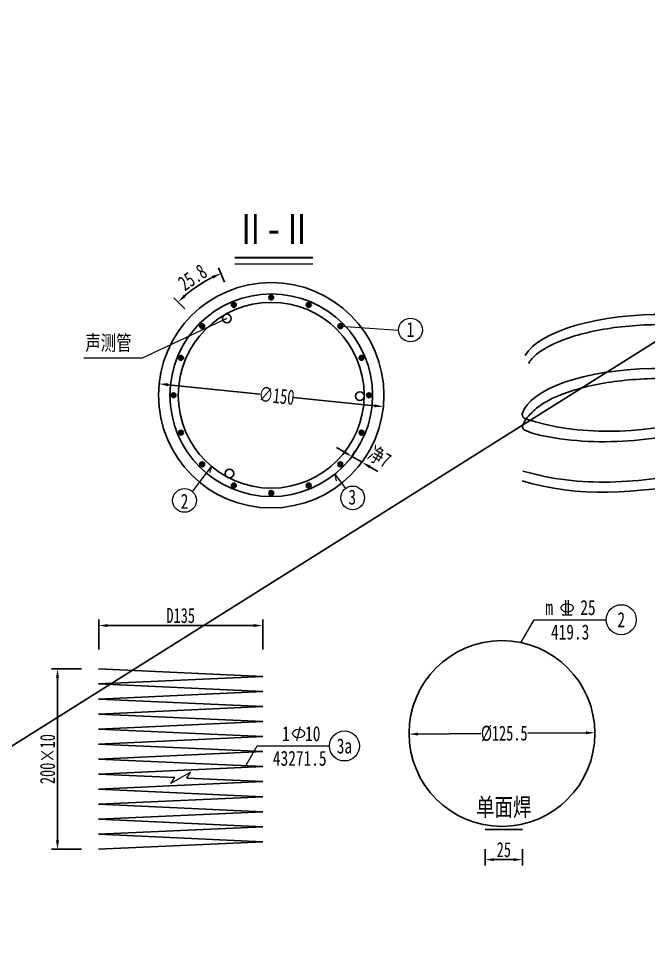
# Model space of a CAD drawing. Header units: millimetres. Extents: x 6150 to 57838, y -71710 to -30599.
# Drawn here: x 43998 to 48189, y -36794 to -30599 of the extents above; entities that cross this region are included whole.
import ezdxf
from ezdxf.enums import TextEntityAlignment as Align

# ---------------------------------------------------------------- set-up
doc = ezdxf.new("R2010")
doc.units = ezdxf.units.MM
doc.linetypes.add('HIDDEN', pattern=[9.525, 6.35, -3.175])
doc.layers.get('Defpoints').update_dxf_attribs({"color": 8, "lineweight": 15})
for name, color, linetype, lineweight in [('1', 1, 'Continuous', 30), ('工作线', 1, 'Continuous', 35), ('文字', 7, 'Continuous', 15), ('标注', 4, 'Continuous', 18), ('钢筋', 1, 'Continuous', 30)]:
    doc.layers.add(name, color=color, linetype=linetype, lineweight=lineweight)
doc.styles.get("Standard").update_dxf_attribs({"font": '仿宋_GB2312.ttf', "width": 0.7})
doc.styles.add('仿宋', font='仿宋_GB2312.ttf', dxfattribs={"width": 0.7})
doc.styles.add('标注', font='仿宋_GB2312.ttf', dxfattribs={"width": 0.7})
doc.styles.add('标题', font='仿宋_GB2312.ttf', dxfattribs={"width": 0.7, "height": 5})
doc.dimstyles.new('副本 1-150', dxfattribs={"dimscale": 0, "dimtxt": 2.5, "dimasz": 1.5, "dimexe": 1, "dimexo": 1, "dimgap": 0.4, "dimtad": 1, "dimdec": 0, "dimlfac": 0.1, "dimrnd": 0.1, "dimzin": 12, "dimdsep": 46, "dimtxsty": 'Standard', "dimcen": 2.5, "dimclrd": 256, "dimclre": 256, "dimclrt": 256, "dimadec": 4, "dimazin": 0, "dimtp": 2, "dimtm": 3, "dimtfac": 0.5, "dimtdec": 0, "dimtmove": 2, "dimatfit": 3, "dimfxl": 4, "dimfxlon": 1, "dimtvp": 0.7, "dimtolj": 1, "dimtzin": 12, "dimarcsym": 0})

# ---------------------------------------------------------------- blocks, each defined once
blk = doc.blocks.new('LXJFB')
at = {"linetype": 'Continuous'}
for p, q in [((19094.1, -55868.6), (19316.3, -55629.6)), ((19316.3, -55629.6), (19199.4, -55936.1)), ((19316.3, -55629), (20759.2, -55629))]:
    blk.add_line(p, q, dxfattribs=at)
at = {"layer": '钢筋'}
for points in [[(20054.4, -56239.4, 0.229407), (20063.9, -56173.1)], [(20044, -56579, 0.300739), (20046, -56494.3)]]:
    blk.add_lwpolyline(points, format="xyb", dxfattribs=at)
at = {"layer": '钢筋', "linetype": 'Continuous'}
blk.add_lwpolyline([(18216.6, -56529.5, 0.313269), (18235.6, -56562.5)], format="xyb", dxfattribs=at)
at = {"layer": '钢筋'}
for centre, start, end in [((19971.7, -56302.6), 318.24853, 345.70315), ((19968.1, -56627.5), 321.46464, 359.94925)]:
    blk.add_arc(centre, 76.8, start, end, dxfattribs=at)
at = {"layer": '钢筋', "linetype": 'Continuous'}
blk.add_arc((18241, -56615.4), 23, 158.52755, 241.68368, dxfattribs=at)
at = {"layer": '钢筋'}
for centre, major_axis, ratio, start_param, end_param in [((19142.6, -56214), (-927.9, 0), 0.372782, 3.260261, 6.073925), ((19142.6, -56573.1), (-931.6, 6.6), 0.370892, 3.390854, 6.17575)]:
    blk.add_ellipse(centre, major_axis=major_axis, ratio=ratio, start_param=start_param, end_param=end_param, dxfattribs=at)
for points, knots in [([(20046.1, -56321.6), (20059.5, -56269.1), (20040.1, -56214.6), (20016.3, -56174.3), (19996.7, -56152.4), (19943.9, -56109.8), (19910.6, -56089), (19791.2, -56030.4), (19685.9, -55997.2), (19446.5, -55950.8), (19312.5, -55937.6), (19042, -55933.8), (18905.6, -55943.2), (18657.3, -55982.8), (18545.4, -56013), (18397.2, -56075.3), (18348.1, -56103.7), (18287.5, -56153.5), (18269.1, -56174.3), (18256.9, -56194.6)], [3.166922, 3.166922, 3.166922, 3.166922, 3.358106, 3.358106, 3.574619, 3.574619, 3.791131, 3.791131, 4.232878, 4.232878, 4.674625, 4.674625, 5.116371, 5.116371, 5.558118, 5.558118, 5.857446, 5.857446, 6.063063, 6.063063, 6.063063, 6.063063]), ([(18235.6, -56562.5), (18602.7, -56683), (19227.9, -56643.9), (19917.7, -56442.5), (20054.4, -56239.4)], [0.268095, 0.268095, 0.268095, 0.268095, 15.250331, 24.937424, 24.937424, 24.937424, 24.937424]), ([(20044.9, -56627.6), (20045, -56589.1), (20039.2, -56572.2), (20016.3, -56533.4), (19996.7, -56511.5), (19943.9, -56468.9), (19910.6, -56448.2), (19791.2, -56389.5), (19685.9, -56356.3), (19446.5, -56309.9), (19312.5, -56296.7), (19042, -56292.9), (18905.6, -56302.3), (18657.3, -56341.9), (18545.4, -56372.1), (18397.2, -56434.4), (18348.1, -56462.8), (18283.5, -56515.9), (18263.3, -56540.1), (18241.2, -56563.2), (18229.9, -56580.7), (18219.5, -56607)], [3.182051, 3.182051, 3.182051, 3.182051, 3.358106, 3.358106, 3.574619, 3.574619, 3.791131, 3.791131, 4.232878, 4.232878, 4.674625, 4.674625, 5.116371, 5.116371, 5.558118, 5.558118, 5.857446, 5.857446, 6.096512, 6.096512, 6.249425, 6.249425, 6.249425, 6.249425]), ([(18230.1, -56635.7), (18269.8, -56657.1), (18312.8, -56667.5), (18454.8, -56696.6), (18554.6, -56708.4), (18856.9, -56722.3), (19062.4, -56702.9), (19333.6, -56654.4), (19394.1, -56642.3), (19515.8, -56614.9), (19576.7, -56599.4), (19754.5, -56543.7), (19866.5, -56494.2), (19983.2, -56400.7), (20007.1, -56378.3), (20029, -56353.8)], [0.250938, 0.250938, 0.250938, 0.250938, 1.971837, 1.971837, 5.91551, 5.91551, 13.802858, 13.802858, 16.040276, 16.040276, 18.277693, 18.277693, 22.752529, 22.752529, 24.013539, 24.013539, 24.013539, 24.013539]), ([(18221.2, -56910.2), (18268.7, -56924.2), (18316.3, -56936), (18459.8, -56965.5), (18556.5, -56977.1), (18850, -56991), (19050.6, -56972.6), (19310.5, -56926.6), (19363.7, -56916.2), (19470.6, -56893), (19524.1, -56880.3), (19680.6, -56835.8), (19779.8, -56798), (19927.6, -56706.3), (20001.3, -56640.4), (20044, -56579)], [0, 0, 0, 0, 1.957829, 1.957829, 5.873488, 5.873488, 13.704806, 13.704806, 15.696569, 15.696569, 17.688333, 17.688333, 21.67186, 21.67186, 24.695205, 24.695205, 24.695205, 24.695205]), ([(18214.7, -56976.5), (18589.1, -57087.2), (19205.5, -57050.4), (19884.8, -56855.4), (20028.2, -56675.3)], [0, 0, 0, 0, 15.250331, 24.3479, 24.3479, 24.3479, 24.3479])]:
    blk.add_open_spline(points, degree=3, knots=knots, dxfattribs=at)
at = {"layer": '文字', "style": '仿宋', "width": 0.7}
blk.add_text('3与3a钢筋上下并排绑扎绕箍', height=120, dxfattribs=at).set_placement((20027.9, -55583.8), align=Align.CENTER)
blk = doc.blocks.new('*D133')
at = {"layer": 'Defpoints', "color": 0, "transparency": 16777216}
for p in [(44256.4, -34927.4), (44496.4, -34927.4), (44496.4, -36127.4)]:
    blk.add_point(p, dxfattribs=at)
at = {"layer": '标注', "lineweight": -2, "transparency": 16777216}
for p, q in [((44416.4, -34927.4), (44216.4, -34927.4)), ((44256.4, -36067.4), (44256.4, -34987.4)), ((44416.4, -36127.4), (44216.4, -36127.4))]:
    blk.add_line(p, q, dxfattribs=at)
at = {"layer": '标注', "transparency": 16777216}
for points in [[(44246.4, -34987.4), (44266.4, -34987.4), (44256.4, -34927.4)], [(44246.4, -36067.4), (44266.4, -36067.4), (44256.4, -36127.4)]]:
    blk.add_solid(points, dxfattribs=at)
at = {"layer": '标注', "transparency": 16777216, "insert": (44190.4, -35527.4), "char_height": 100, "attachment_point": 5, "rotation": 90}
blk.add_mtext('\\A1;200×10', dxfattribs=at)
blk = doc.blocks.new('*D146')
at = {"layer": 'Defpoints', "color": 0, "transparency": 16777216}
for p in [(44932.9, -33029.6), (46425.1, -33181.7)]:
    blk.add_point(p, dxfattribs=at)
at = {"layer": '标注', "lineweight": -2, "transparency": 16777216}
for p, q in [((44992.5, -33035.7), (45605.1, -33098.1)), ((46365.4, -33175.6), (45824.6, -33120.5))]:
    blk.add_line(p, q, dxfattribs=at)
at = {"layer": '标注', "transparency": 16777216}
for points in [[(44993.6, -33025.8), (44991.5, -33045.7), (44932.9, -33029.6)], [(46366.5, -33165.7), (46364.4, -33185.6), (46425.1, -33181.7)]]:
    blk.add_solid(points, dxfattribs=at)
at = {"layer": '标注', "transparency": 16777216, "insert": (45714.8, -33109.3), "char_height": 100, "attachment_point": 5, "rotation": 354.18194}
blk.add_mtext('\\A1;∅150', dxfattribs=at)
blk = doc.blocks.new('*D135')
at = {"layer": 'Defpoints', "color": 0, "transparency": 16777216}
for p in [(46216.1, -33513.2), (46283.5, -33552.1), (46283.5, -33552.1)]:
    blk.add_point(p, dxfattribs=at)
at = {"layer": '标注', "lineweight": -2, "transparency": 16777216}
for p, q in [((46164.1, -33483.2), (46112.2, -33453.2)), ((46216.1, -33513.2), (46236.1, -33478.6)), ((46216.1, -33513.2), (46283.5, -33552.1)), ((46283.5, -33552.1), (46303.5, -33517.5)), ((46335.5, -33582.1), (46387.5, -33612.1))]:
    blk.add_line(p, q, dxfattribs=at)
at = {"layer": '标注', "transparency": 16777216}
for points in [[(46169.1, -33474.5), (46159.1, -33491.9), (46216.1, -33513.2)], [(46340.5, -33573.5), (46330.5, -33590.8), (46283.5, -33552.1)]]:
    blk.add_solid(points, dxfattribs=at)
at = {"layer": '标注', "transparency": 16777216, "insert": (46397.7, -33519.4), "char_height": 100, "attachment_point": 5, "rotation": 330}
blk.add_mtext('\\A1;净7', dxfattribs=at)
blk = doc.blocks.new('*D136')
at = {"layer": 'Defpoints', "color": 0, "transparency": 16777216}
for p in [(47101.9, -36087.5), (47351.9, -36087.5), (47351.9, -36196.5)]:
    blk.add_point(p, dxfattribs=at)
at = {"layer": '标注', "lineweight": -2, "transparency": 16777216}
for p, q in [((47101.9, -36127.5), (47101.9, -36236.5)), ((47351.9, -36127.5), (47351.9, -36236.5)), ((47161.9, -36196.5), (47291.9, -36196.5))]:
    blk.add_line(p, q, dxfattribs=at)
at = {"layer": '标注', "transparency": 16777216}
for points in [[(47161.9, -36186.5), (47161.9, -36206.5), (47101.9, -36196.5)], [(47291.9, -36186.5), (47291.9, -36206.5), (47351.9, -36196.5)]]:
    blk.add_solid(points, dxfattribs=at)
at = {"layer": '标注', "transparency": 16777216, "insert": (47226.9, -36130.5), "char_height": 100, "attachment_point": 5}
blk.add_mtext('\\A1;25', dxfattribs=at)
blk = doc.blocks.new('*D147')
at = {"layer": 'Defpoints', "color": 0, "transparency": 16777216}
for p in [(46596, -35361.1), (47832.7, -35352)]:
    blk.add_point(p, dxfattribs=at)
at = {"layer": '标注', "lineweight": -2, "transparency": 16777216}
for p, q in [((46656, -35360.7), (47073.6, -35357.6)), ((47772.7, -35352.5), (47387.5, -35355.3))]:
    blk.add_line(p, q, dxfattribs=at)
at = {"layer": '标注', "transparency": 16777216}
for points in [[(46655.9, -35350.7), (46656, -35370.7), (46596, -35361.1)], [(47772.7, -35342.5), (47772.8, -35362.5), (47832.7, -35352)]]:
    blk.add_solid(points, dxfattribs=at)
at = {"layer": '标注', "transparency": 16777216, "insert": (47230.6, -35356.5), "char_height": 100, "attachment_point": 5, "rotation": 0.42043}
blk.add_mtext('\\A1;{\\fMS PGothic|b0|i0|c134|p34;%%C}125.5', dxfattribs=at)
blk = doc.blocks.new('fi')
at = {"lineweight": 18}
for p, q in [((0.58, 0), (0.58, 2.35)), ((1.02, 0), (1.02, 2.35)), ((0, 0), (1.58, 0))]:
    blk.add_line(p, q, dxfattribs=at)
blk.add_ellipse((0.8, 1.13), major_axis=(0.966, 0), ratio=0.701732, dxfattribs=at)
blk = doc.blocks.new('*D139')
at = {"layer": 'Defpoints', "color": 0, "transparency": 16777216}
for p in [(45240.5, -32346.1), (45382.9, -32390.8), (45131.9, -32558.5), (45679, -33105.7), (45679, -33105.7)]:
    blk.add_point(p, dxfattribs=at)
at = {"layer": '标注', "lineweight": -2, "transparency": 16777216}
for p, q in [((45367.6, -32353.8), (45328.1, -32258.4)), ((45103.6, -32530.2), (45030.6, -32457.2))]:
    blk.add_line(p, q, dxfattribs=at)
blk.add_arc((45679, -33105.7), 877, 116.42052, 131.07948, dxfattribs=at)
at = {"layer": '标注', "transparency": 16777216}
for points in [[(45284.6, -32311.1), (45292.9, -32329.3), (45343.4, -32295.4)], [(45109.5, -32451.9), (45095.9, -32437.3), (45058.8, -32485.5)]]:
    blk.add_solid(points, dxfattribs=at)
at = {"layer": '标注', "transparency": 16777216, "insert": (45155.1, -32321.6), "char_height": 100, "attachment_point": 5, "rotation": 33.75}
blk.add_mtext('\\A1;25.8', dxfattribs=at)
blk = doc.blocks.new('*D143')
at = {"layer": 'Defpoints', "color": 0, "transparency": 16777216}
for p in [(45622.4, -34638.5), (44530.4, -34878.5), (45622.4, -34878.5)]:
    blk.add_point(p, dxfattribs=at)
at = {"layer": '标注', "lineweight": -2, "transparency": 16777216}
for p, q in [((44530.4, -34798.5), (44530.4, -34598.5)), ((45622.4, -34798.5), (45622.4, -34598.5)), ((44590.4, -34638.5), (45562.4, -34638.5))]:
    blk.add_line(p, q, dxfattribs=at)
at = {"layer": '标注', "transparency": 16777216}
for points in [[(44590.4, -34628.5), (44590.4, -34648.5), (44530.4, -34638.5)], [(45562.4, -34628.5), (45562.4, -34648.5), (45622.4, -34638.5)]]:
    blk.add_solid(points, dxfattribs=at)
at = {"layer": '标注', "transparency": 16777216, "insert": (45076.4, -34572.5), "char_height": 100, "attachment_point": 5}
blk.add_mtext('\\A1;D135', dxfattribs=at)

msp = doc.modelspace()

# ---------------------------------------------------------------- hatches: boundary and pattern name
at = {"linetype": 'HIDDEN'}
h = msp.add_hatch(color=1, dxfattribs=at)
h.dxf.hatch_style = 1
edge = h.paths.add_edge_path()
edge.add_arc((45678.99, -32455.17), 16, 0, 360)
h = msp.add_hatch(color=1, dxfattribs=at)
h.dxf.hatch_style = 1
edge = h.paths.add_edge_path()
edge.add_arc((45430.06, -32504.68), 16, 0, 360)
h = msp.add_hatch(color=1, dxfattribs=at)
h.dxf.hatch_style = 1
edge = h.paths.add_edge_path()
edge.add_arc((45927.93, -32504.68), 16, 0, 360)
h = msp.add_hatch(color=1, dxfattribs=at)
h.dxf.hatch_style = 1
edge = h.paths.add_edge_path()
edge.add_arc((45219.02, -32645.69), 16, 0, 360)
h = msp.add_hatch(color=1, dxfattribs=at)
h.dxf.hatch_style = 1
edge = h.paths.add_edge_path()
edge.add_arc((46138.96, -32645.69), 16, 0, 360)
h = msp.add_hatch(color=1, dxfattribs=at)
h.dxf.hatch_style = 1
edge = h.paths.add_edge_path()
edge.add_arc((45078.01, -32856.73), 16, 0, 360)
h = msp.add_hatch(color=1, dxfattribs=at)
h.dxf.hatch_style = 1
edge = h.paths.add_edge_path()
edge.add_arc((46279.97, -32856.73), 16, 0, 360)
h = msp.add_hatch(color=1, dxfattribs=at)
h.dxf.hatch_style = 1
edge = h.paths.add_edge_path()
edge.add_arc((45028.49, -33105.67), 16, 0, 360)
h = msp.add_hatch(color=1, dxfattribs=at)
h.dxf.hatch_style = 1
edge = h.paths.add_edge_path()
edge.add_arc((46329.49, -33105.67), 16, 0, 360)
h = msp.add_hatch(color=1, dxfattribs=at)
h.dxf.hatch_style = 1
edge = h.paths.add_edge_path()
edge.add_arc((45078.01, -33354.6), 16, 0, 360)
h = msp.add_hatch(color=1, dxfattribs=at)
h.dxf.hatch_style = 1
edge = h.paths.add_edge_path()
edge.add_arc((46279.97, -33354.6), 16, 0, 360)
h = msp.add_hatch(color=1, dxfattribs=at)
h.dxf.hatch_style = 1
edge = h.paths.add_edge_path()
edge.add_arc((45219.02, -33565.64), 16, 0, 360)
h = msp.add_hatch(color=1, dxfattribs=at)
h.dxf.hatch_style = 1
edge = h.paths.add_edge_path()
edge.add_arc((46138.96, -33565.64), 16, 0, 360)
h = msp.add_hatch(color=1, dxfattribs=at)
h.dxf.hatch_style = 1
edge = h.paths.add_edge_path()
edge.add_arc((45430.06, -33706.65), 16, 0, 360)
h = msp.add_hatch(color=1, dxfattribs=at)
h.dxf.hatch_style = 1
edge = h.paths.add_edge_path()
edge.add_arc((45927.93, -33706.65), 16, 0, 360)
h = msp.add_hatch(color=1, dxfattribs=at)
h.dxf.hatch_style = 1
edge = h.paths.add_edge_path()
edge.add_arc((45678.99, -33756.17), 16, 0, 360)

# ---------------------------------------------------------------- linework, layer by layer
msp.add_line((51653.82, -30598.87), (31947.36, -42988.85))
msp.add_circle((45678.99, -33105.67), 750)
at = {"linetype": 'Continuous'}
for centre in [(45383.82, -32594.92), (46268.86, -33111.83), (45401.12, -33626.02)]:
    msp.add_circle(centre, 28.5, dxfattribs=at)
at = {"layer": '1'}
for centre in [(45678.99, -32455.17), (45430.06, -32504.68), (45927.93, -32504.68), (45219.02, -32645.69), (46138.96, -32645.69), (45078.01, -32856.73), (46279.97, -32856.73), (45028.49, -33105.67), (46329.49, -33105.67), (45078.01, -33354.6), (46279.97, -33354.6), (45219.02, -33565.64), (46138.96, -33565.64), (45430.06, -33706.65), (45927.93, -33706.65), (45678.99, -33756.17)]:
    msp.add_circle(centre, 16, dxfattribs=at)
at = {"layer": '工作线'}
msp.add_line((45436.58, -32189.91), (45955.87, -32189.91), dxfattribs=at)
at = {"layer": '文字'}
msp.add_line((45436.58, -32229.91), (45955.87, -32229.91), dxfattribs=at)
at = {"layer": '标注'}
for p, q in [((45383.82, -32594.92), (44819.57, -32857.89)), ((46138.96, -32645.69), (46526.79, -32671.59)), ((44819.57, -32857.89), (44431.59, -32857.89)), ((45280.65, -33578.68), (45152.67, -33745.46)), ((45280.65, -33578.68), (45267.97, -33622.51)), ((46101.62, -33630.96), (46173.99, -33725.27)), ((46101.62, -33630.96), (46111.49, -33675.5)), ((47341.77, -34749.28), (47428.24, -34599.51)), ((47428.24, -34599.51), (47908.24, -34599.51)), ((45848.39, -35403.99), (45873.67, -35309.66)), ((45506.13, -35578.74), (45586.25, -35439.98)), ((45586.25, -35439.98), (46066.25, -35439.98))]:
    msp.add_line(p, q, dxfattribs=at)
at = {"layer": '标注', "flags": 128}
msp.add_lwpolyline([(45116.32, -35654.27), (45116.32, -35654.27), (45141.22, -35615.37), (45011.5, -35689.51), (45036.4, -35650.61), (45036.4, -35650.61)], dxfattribs=at)
at = {"layer": '标注'}
for centre, radius in [((46605.73, -32671.59), 78.94), ((45101.63, -33805.68), 78.94), ((46220.86, -33788.79), 78.94), ((48008.24, -34599.51), 100), ((46166.25, -35439.98), 100)]:
    msp.add_circle(centre, radius, dxfattribs=at)
msp.add_ellipse((45861.03, -35356.83), major_axis=(40.19, 0), ratio=0.7017318, dxfattribs=at)
at = {"layer": '钢筋'}
for p, q in [((44530.36, -34927.44), (45622.36, -34977.44)), ((44530.36, -35027.44), (45622.36, -34977.44)), ((44530.36, -35027.44), (45622.36, -35077.44)), ((44530.36, -35127.44), (45622.36, -35077.44)), ((44530.36, -35127.44), (45622.36, -35177.44)), ((44530.36, -35227.44), (45622.36, -35177.44)), ((44530.36, -35227.44), (45622.36, -35277.44)), ((44530.36, -35327.44), (45622.36, -35277.44)), ((44530.36, -35327.44), (45622.36, -35377.44)), ((44530.36, -35427.44), (45622.36, -35377.44)), ((44530.36, -35427.44), (45622.36, -35477.44)), ((44530.36, -35527.44), (45622.36, -35477.44)), ((44530.36, -35527.44), (45622.36, -35577.44)), ((44530.36, -35627.44), (45622.36, -35577.44)), ((44530.36, -35627.44), (45036.4, -35650.61)), ((44530.36, -35727.44), (45622.36, -35677.44)), ((45116.32, -35654.27), (45622.36, -35677.44)), ((44530.36, -35727.44), (45622.36, -35777.44)), ((44530.36, -35827.44), (45622.36, -35777.44)), ((44530.36, -35827.44), (45622.36, -35877.44)), ((44530.36, -35927.44), (45622.36, -35877.44)), ((44530.36, -35927.44), (45622.36, -35977.44)), ((44530.36, -36027.44), (45622.36, -35977.44)), ((44530.36, -36027.44), (45622.36, -36077.44)), ((47101.86, -35995.96), (47351.86, -35995.96)), ((44530.36, -36127.44), (45622.36, -36077.44))]:
    msp.add_line(p, q, dxfattribs=at)
for centre, radius in [((45678.99, -33105.67), 674.2), ((45678.99, -33105.67), 618.4), ((47214.36, -35356.58), 618.4)]:
    msp.add_circle(centre, radius, dxfattribs=at)

# ---------------------------------------------------------------- block references
msp.add_blockref('LXJFB', (29133.1, 23300.32))
at = {"layer": '标注', "xscale": 41.59999999999761, "yscale": 41.59999999999761, "zscale": 41.59999999999761}
msp.add_blockref('fi', (47615.35, -34568.19), dxfattribs=at)

# ---------------------------------------------------------------- texts
at = {"layer": '文字', "style": '标题', "width": 0.75}
for s, height, p in [('Ⅱ-Ⅱ', 200, (45696.23, -32157.91)), ('单面焊', 120, (47226.49, -35942.9))]:
    msp.add_text(s, height=height, dxfattribs=at).set_placement(p, align=Align.BOTTOM_CENTER)
at = {"layer": '标注', "style": '标注', "width": 0.75}
for s, p in [('1', (46605.73, -32668.08)), ('2', (45101.98, -33811.53)), ('3', (46218.21, -33783.42)), ('2', (48008.24, -34599.51)), ('419.3', (47668.24, -34681.51)), ('1  10', (45878.81, -35357.98)), ('3a', (46166.25, -35439.98))]:
    msp.add_text(s, height=100, dxfattribs=at).set_placement(p, align=Align.MIDDLE_CENTER)
msp.add_text('声测管', height=100, dxfattribs=at).set_placement((44595.62, -32706.6), align=Align.TOP_CENTER)
at = {"layer": '标注', "color": 6, "style": '标注', "width": 0.75}
for s, p in [('m', (47528.09, -34517.51)), ('25', (47786.45, -34518.44)), ('43271.5', (45868.5, -35521.98))]:
    msp.add_text(s, height=100, dxfattribs=at).set_placement(p, align=Align.MIDDLE_CENTER)

# ---------------------------------------------------------------- dimensions: what is measured, and where the dimension line sits
at = {"layer": '标注'}
dim = msp.add_angular_dim_2l(base=(45240.48, -32346.14), line1=((45382.88, -32390.8), (45678.99, -33105.67)), line2=((45678.99, -33105.67), (45131.86, -32558.53)), text='25.8', dimstyle='副本 1-150', override={"dimscale": 40, "dimarcsym": 2}, dxfattribs=at)
dim.commit()
dim.dimension.update_dxf_attribs({"geometry": '*D139', "text_midpoint": (45155.07, -32321.57)})
dim = msp.add_diameter_dim_2p(p1=(44932.85, -33029.64), p2=(46425.13, -33181.69), dimstyle='副本 1-150', override={"dimscale": 40, "dimarcsym": 2}, dxfattribs=at)
dim.commit()
dim.dimension.update_dxf_attribs({"geometry": '*D146', "text_midpoint": (45714.85, -33109.32), "dimtype": 163})
dim = msp.add_linear_dim(base=(46283.55, -33552.14), p1=(46216.08, -33513.19), p2=(46283.55, -33552.14), angle=330, text='净7', dimstyle='副本 1-150', override={"dimscale": 40, "dimarcsym": 2}, dxfattribs=at)
dim.commit()
dim.dimension.update_dxf_attribs({"geometry": '*D135', "text_midpoint": (46397.71, -33519.39), "dimtype": 161})
dim = msp.add_linear_dim(base=(45622.36, -34638.5), p1=(44530.36, -34878.5), p2=(45622.36, -34878.5), text='D135', dimstyle='副本 1-150', override={"dimscale": 40, "dimarcsym": 2}, dxfattribs=at)
dim.commit()
dim.dimension.update_dxf_attribs({"geometry": '*D143', "text_midpoint": (45076.36, -34572.5)})
dim = msp.add_linear_dim(base=(44256.4, -34927.44), p1=(44496.4, -36127.44), p2=(44496.4, -34927.44), angle=90, text='200×10', dimstyle='副本 1-150', override={"dimscale": 40, "dimarcsym": 2}, dxfattribs=at)
dim.commit()
dim.dimension.update_dxf_attribs({"geometry": '*D133', "text_midpoint": (44190.4, -35527.44)})
dim = msp.add_diameter_dim_2p(p1=(46595.97, -35361.12), p2=(47832.74, -35352.05), text='{\\fMS PGothic|b0|i0|c134|p34;%%C}125.5', dimstyle='副本 1-150', override={"dimscale": 40, "dimarcsym": 2}, dxfattribs=at)
dim.commit()
dim.dimension.update_dxf_attribs({"geometry": '*D147', "text_midpoint": (47230.55, -35356.47), "dimtype": 163})
dim = msp.add_linear_dim(base=(47351.86, -36196.53), p1=(47101.86, -36087.47), p2=(47351.86, -36087.47), dimstyle='副本 1-150', override={"dimscale": 40, "dimarcsym": 2}, dxfattribs=at)
dim.commit()
dim.dimension.update_dxf_attribs({"geometry": '*D136', "text_midpoint": (47226.86, -36130.53)})

doc.saveas('drawing.dxf')
